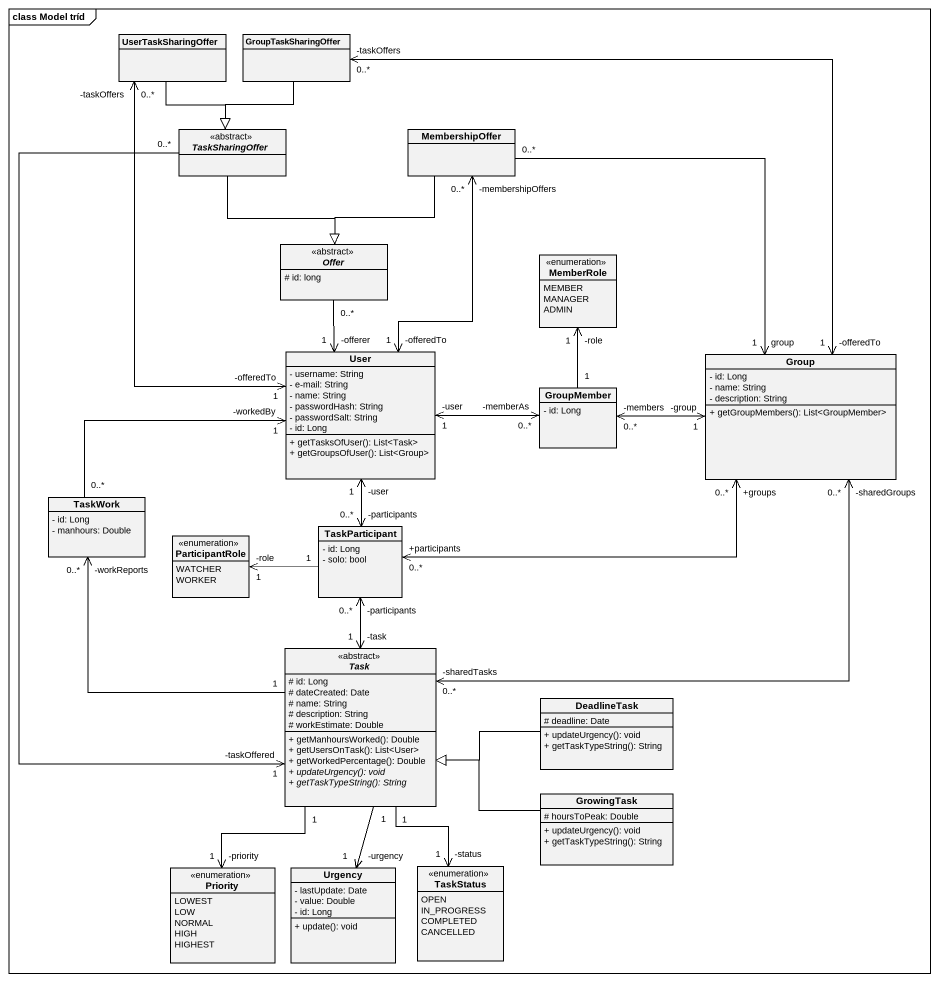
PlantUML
@startuml
mainframe class Model tríd
hide circle
hide empty members
skinparam classAttributeIconSize 0
class UserTaskSharingOffer
class GroupTaskSharingOffer
abstract class TaskSharingOffer <<abstract>>
class MembershipOffer
abstract class Offer <<abstract>> {
  # id: long
}
enum MemberRole {
  MEMBER
  MANAGER
  ADMIN
}
class User {
  - username: String
  - e-mail: String
  - name: String
  - passwordHash: String
  - passwordSalt: String
  - id: Long
  + getTasksOfUser(): List<Task>
  + getGroupsOfUser(): List<Group>
}
class "Group" as Group_ {
  - id: Long
  - name: String
  - description: String
  + getGroupMembers(): List<GroupMember>
}
class GroupMember {
  - id: Long
}
class TaskWork {
  - id: Long
  - manhours: Double
}
enum ParticipantRole {
  WATCHER
  WORKER
}
class TaskParticipant {
  - id: Long
  - solo: bool
}
abstract class Task <<abstract>> {
  # id: Long
  # dateCreated: Date
  # name: String
  # description: String
  # workEstimate: Double
  + getManhoursWorked(): Double
  + getUsersOnTask(): List<User>
  + getWorkedPercentage(): Double
  {abstract} + updateUrgency(): void
  {abstract} + getTaskTypeString(): String
}
class DeadlineTask {
  # deadline: Date
  + updateUrgency(): void
  + getTaskTypeString(): String
}
class GrowingTask {
  # hoursToPeak: Double
  + updateUrgency(): void
  + getTaskTypeString(): String
}
enum TaskStatus {
  OPEN
  IN_PROGRESS
  COMPLETED
  CANCELLED
}
enum Priority {
  LOWEST
  LOW
  NORMAL
  HIGH
  HIGHEST
}
class Urgency {
  - lastUpdate: Date
  - value: Double
  - id: Long
  + update(): void
}
UserTaskSharingOffer --|> TaskSharingOffer
UserTaskSharingOffer "-taskOffers\n0..*" <--> "-offeredTo\n1" User
GroupTaskSharingOffer --|> TaskSharingOffer
GroupTaskSharingOffer "-taskOffers\n0..*" <--> "-offeredTo\n1" Group_
TaskSharingOffer --|> Offer
TaskSharingOffer "0..*" --> "-taskOffered\n1" Task
MembershipOffer --|> Offer
MembershipOffer "-membershipOffers\n0..*" <--> "-offeredTo\n1" User
MembershipOffer "0..*" --> "group\n1" Group_
User "-offerer\n1" <-up- "0..*" Offer
User "-user\n1" <-right-> "-memberAs\n0..*" GroupMember
User "-workedBy\n1" <-left- "0..*" TaskWork
User "-user\n1" <--> "-participants\n0..*" TaskParticipant
Group_ "-group\n1" <-left-> "-members\n0..*" GroupMember
Group_ "+groups\n0..*" <-left-> "+participants\n0..*" TaskParticipant
Group_ "-sharedGroups\n0..*" <--> "-sharedTasks\n0..*" Task
GroupMember "1" -up-> "-role\n1" MemberRole
TaskWork "-workReports\n0..*" <-- "1" Task
TaskParticipant "1" -left-> "-role\n1" ParticipantRole
TaskParticipant "-participants\n0..*" <--> "-task\n1" Task
Task "1" --> "-status\n1" TaskStatus
Task "1" --> "-urgency\n1" Urgency
DeadlineTask -left-|> Task
GrowingTask -left-|> Task
Priority "-priority\n1" <-up- "1" Task
@enduml
